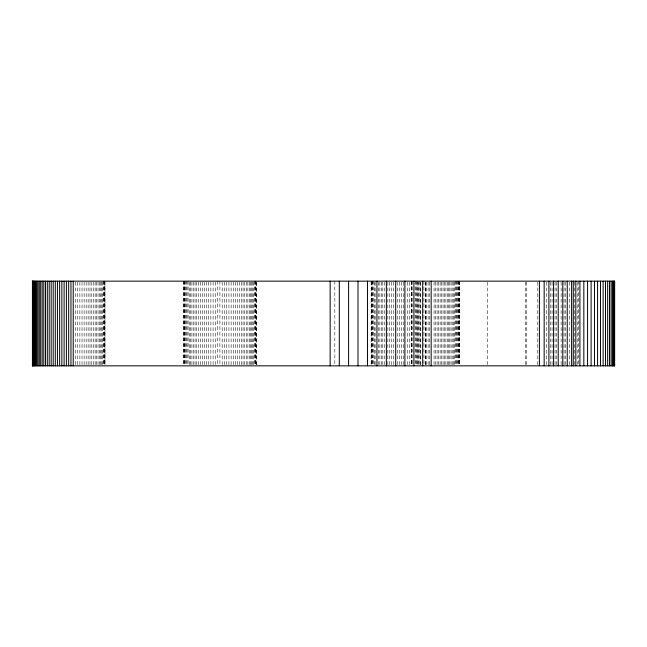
<?xml version="1.0" encoding="UTF-8"?>
<svg xmlns="http://www.w3.org/2000/svg" width="647" height="647" viewBox="0 0 647 647"><rect width="100%" height="100%" fill="white"/><g stroke="black" fill="none" stroke-linecap="round" stroke-linejoin="round"><path stroke-width="0.49" stroke-dasharray="3.23 2.43" d="M578.475 281.154L578.475 364.835M577.787 282.165L577.787 364.835M574.221 282.165L574.221 364.835M569.546 282.165L569.546 364.835M565.494 282.165L565.494 364.835M564.063 282.165L564.063 364.835M561.119 282.165L561.119 364.835M556.582 282.165L556.582 364.835M555.069 282.165L555.069 364.835M552.053 282.165L552.053 364.835M550.565 282.165L550.565 364.835M546.286 282.165L546.286 364.835M537.811 282.165L537.811 364.835M526.343 282.165L526.343 364.835M525.671 282.165L525.671 364.835M487.498 282.165L487.498 364.835M459.782 281.154L459.734 364.835M459.588 281.154L459.588 364.835M459.354 281.154L459.354 364.835M459.022 281.154L459.022 364.835M458.594 281.154L458.594 364.835M458.076 281.154L458.076 364.835M457.478 281.154L457.478 364.835M456.782 281.154L456.782 364.835M456.014 281.154L456.014 364.835M455.156 281.154L455.156 364.835M454.226 282.165L454.226 364.835M453.223 282.165L453.223 364.835M452.148 282.165L452.148 364.835M451.008 282.165L451.008 364.835M449.802 282.165L449.802 364.835M448.549 282.165L448.549 364.835M447.239 282.165L447.239 364.835M445.888 282.165L445.888 364.835M444.489 282.165L444.489 364.835M443.058 282.165L443.058 364.835M441.602 282.165L441.602 364.835M440.114 282.165L440.114 364.835M438.617 282.165L438.617 364.835M437.105 282.165L437.105 364.835M435.585 282.165L435.585 364.835M434.064 282.165L434.064 364.835M429.568 282.165L429.568 364.835M428.104 282.165L428.104 364.835M426.672 282.165L426.672 364.835M425.419 282.165L425.419 364.835M425.281 282.165L425.281 364.835M423.898 281.154L423.931 364.835M420.631 282.165L420.631 364.835M420.162 282.165L420.162 364.835M419.021 281.154L419.021 364.835M418.884 282.165L418.884 364.835M417.946 281.154L417.946 364.835M417.08 282.165L417.08 364.835M416.943 281.154L416.943 364.835M416.005 281.154L416.005 364.835M415.156 281.154L415.156 364.835M412.147 281.154L412.147 364.835M411.815 281.154L411.815 364.835M411.581 281.154L411.581 364.835M411.387 281.154L411.379 364.835M409.397 282.165L409.397 364.835M407.4 282.165L407.4 364.835M403.364 282.165L403.364 364.835M401.342 282.165L401.342 364.835M399.32 282.165L399.32 364.835M397.323 282.165L397.323 364.835M393.408 282.165L393.408 364.835M391.5 282.165L391.5 364.835M389.64 282.165L389.64 364.835M387.836 282.165L387.836 364.835M384.423 282.165L384.423 364.835M382.822 282.165L382.822 364.835M381.301 282.165L381.301 364.835M379.878 282.165L379.878 364.835M378.535 282.165L378.535 364.835M375.131 282.165L375.131 364.835M374.209 282.165L374.209 364.835M373.4 281.154L373.4 364.835M372.721 281.154L372.721 364.835M372.154 281.154L372.154 364.835M371.71 281.154L371.71 364.835M371.394 281.154L371.394 364.835M371.143 282.165L371.143 364.835M334.831 281.154L334.831 364.835M255.929 281.154L255.929 364.835M255.573 281.154L255.573 364.835M255.072 281.154L255.072 364.835M254.433 281.154L254.433 364.835M253.664 282.165L253.664 364.835M252.759 282.165L252.759 364.835M251.723 282.165L251.723 364.835M250.559 282.165L250.559 364.835M249.281 282.165L249.281 364.835M247.882 282.165L247.882 364.835M246.37 282.165L246.37 364.835M244.76 282.165L244.76 364.835M243.046 282.165L243.046 364.835M241.242 282.165L241.242 364.835M239.358 282.165L239.358 364.835M237.392 282.165L237.392 364.835M235.362 282.165L235.362 364.835M233.268 282.165L233.268 364.835M231.125 282.165L231.125 364.835M228.933 282.165L228.933 364.835M226.709 282.165L226.709 364.835M224.452 282.165L224.452 364.835M222.18 282.165L222.18 364.835M219.899 281.154L219.899 364.835M217.618 281.154L217.618 364.835M215.354 282.165L215.354 364.835M213.098 282.165L213.098 364.835M210.873 282.165L210.873 364.835M208.682 282.165L208.682 364.835M206.53 282.165L206.53 364.835M204.444 282.165L204.444 364.835M202.406 282.165L202.406 364.835M200.441 282.165L200.441 364.835M198.556 282.165L198.556 364.835M196.753 282.165L196.753 364.835M195.046 282.165L195.046 364.835M193.429 282.165L193.429 364.835M191.924 282.165L191.924 364.835M190.525 282.165L190.525 364.835M189.239 282.165L189.239 364.835M188.083 281.154L188.083 364.835M187.048 281.154L187.048 364.835M186.142 281.154L186.142 364.835M185.365 281.154L185.365 364.835M184.735 281.154L184.735 364.835M184.233 281.154L184.233 364.835M183.877 281.154L183.877 364.835M183.659 281.154L183.586 364.835M104.976 282.165L104.976 364.835L104.903 281.154M104.685 281.154L104.685 364.835M104.329 281.154L104.329 364.835M103.835 281.154L103.835 364.835M103.196 281.154L103.196 364.835M102.42 282.165L102.42 364.835M101.514 282.165L101.514 364.835M100.479 282.165L100.479 364.835M99.323 282.165L99.323 364.835M98.037 282.165L98.037 364.835M96.638 282.165L96.638 364.835M95.133 282.165L95.133 364.835M93.516 282.165L93.516 364.835M91.809 282.165L91.809 364.835M90.006 282.165L90.006 364.835M88.121 282.165L88.121 364.835M86.156 282.165L86.156 364.835M84.118 282.165L84.118 364.835M82.032 282.165L82.032 364.835M79.88 282.165L79.88 364.835M77.689 282.165L77.689 364.835M75.464 282.165L75.464 364.835M256.212 364.835L256.212 281.154L256.139 364.835"/><path stroke-width="0.97" d="M32.35 281.154L614.65 281.154L614.65 365.846L32.35 365.846M614.529 281.154L614.472 365.846M614.116 281.154L614.116 365.846M613.405 281.154L613.405 365.846M612.394 281.154L612.394 365.846M611.1 281.154L611.1 365.846M609.514 281.154L609.514 365.846M607.654 281.154L607.654 365.846M605.519 281.154L605.519 365.846M603.125 281.154L603.125 365.846M600.473 281.154L600.473 365.846M597.585 281.154L597.585 365.846M594.464 281.154L594.464 365.846M591.115 281.154L591.115 365.846M587.573 281.154L587.573 365.846M583.829 281.154L583.829 365.846M579.914 281.154L579.914 365.846M575.83 281.154L575.83 365.846M573.266 281.154L573.266 365.846M571.608 281.154L571.608 365.846M567.249 281.154L567.249 365.846M562.785 281.154L562.785 365.846M558.224 281.154L558.224 365.846M553.589 281.154L553.589 365.846M548.899 281.154L548.899 365.846M544.159 281.154L544.159 365.846M539.404 281.154L539.404 365.846M431.169 281.154L431.169 365.846M422.677 281.154L422.677 365.846M413.91 281.154L413.91 365.846M404.901 281.154L404.901 365.846M395.705 281.154L395.705 365.846M386.372 281.154L386.372 365.846M376.942 281.154L376.942 365.846M367.472 281.154L367.472 365.846M358.009 281.154L358.009 365.846M348.604 281.154L348.604 365.846M339.303 281.154L339.303 365.846M330.148 281.154L330.148 365.846M73.216 281.154L73.216 365.846M70.944 281.154L70.944 365.846M68.663 281.154L68.663 365.846M66.382 281.154L66.382 365.846M64.11 281.154L64.11 365.846M61.853 281.154L61.853 365.846M59.629 281.154L59.629 365.846M57.437 281.154L57.437 365.846M55.294 281.154L55.294 365.846M53.2 281.154L53.2 365.846M51.17 281.154L51.17 365.846M49.204 281.154L49.204 365.846M47.32 281.154L47.32 365.846M45.516 281.154L45.516 365.846M43.802 281.154L43.802 365.846M42.192 281.154L42.192 365.846M40.68 281.154L40.68 365.846M39.281 281.154L39.281 365.846M38.003 281.154L38.003 365.846M36.839 281.154L36.839 365.846M35.803 281.154L35.803 365.846M34.898 281.154L34.898 365.846M34.129 281.154L34.129 365.846M33.49 281.154L33.49 365.846M32.997 281.154L32.997 365.846M32.633 281.154L32.633 365.846M32.423 281.154L32.423 365.846"/></g></svg>
